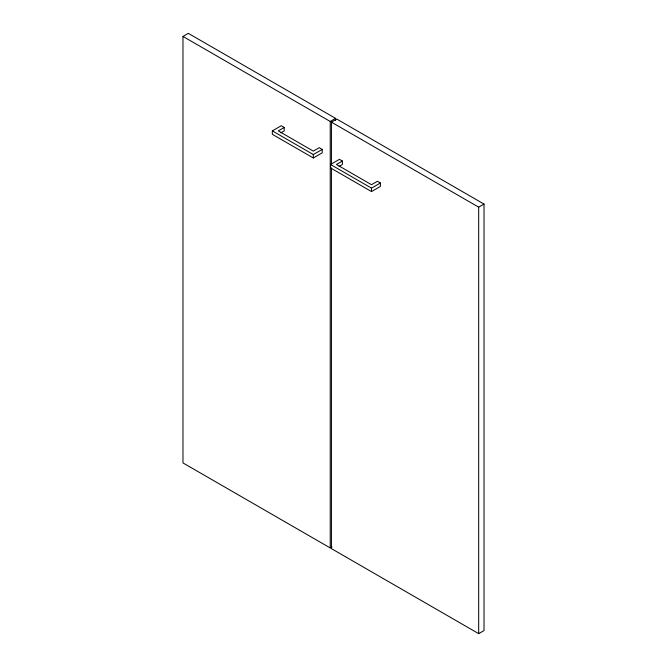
<?xml version="1.0" encoding="UTF-8"?>
<svg xmlns="http://www.w3.org/2000/svg" width="667" height="667" viewBox="0 0 667 667"><rect width="100%" height="100%" fill="white"/><g stroke="black" fill="none" stroke-linecap="round" stroke-linejoin="round"><path stroke-width="1" d="M332.016 546.915L330.232 547.941L182.975 462.923L182.975 36.435L188.319 33.35L335.576 118.367L335.576 120.452M284.217 127.455L278.272 130.882L313.307 151.109L319.251 147.682L322.219 149.4L322.219 152.826L313.307 157.971L272.336 134.317L272.336 130.882L281.249 125.746L284.217 127.455L284.217 130.882L280.824 132.841M182.975 36.435L330.232 121.461L335.576 118.367M331.424 164.791L331.424 122.144L336.768 119.06L484.025 204.077L484.025 630.565L478.681 633.65L331.424 548.633L331.424 167.909M272.336 130.882L313.307 154.544L322.219 149.4M342.404 161.055L336.468 164.482L371.502 184.709L377.439 181.282L380.407 182.991L380.407 186.427L371.502 191.562L330.532 167.909L330.532 164.482L339.436 159.338L342.404 161.055L342.404 164.482L339.011 166.442M330.532 164.482L371.502 188.136L380.407 182.991M331.424 122.144L478.681 207.162L484.025 204.077M478.681 207.162L478.681 633.65M371.502 188.136L371.502 191.562M330.232 121.461L330.232 547.941M313.307 154.544L313.307 157.971"/></g></svg>
